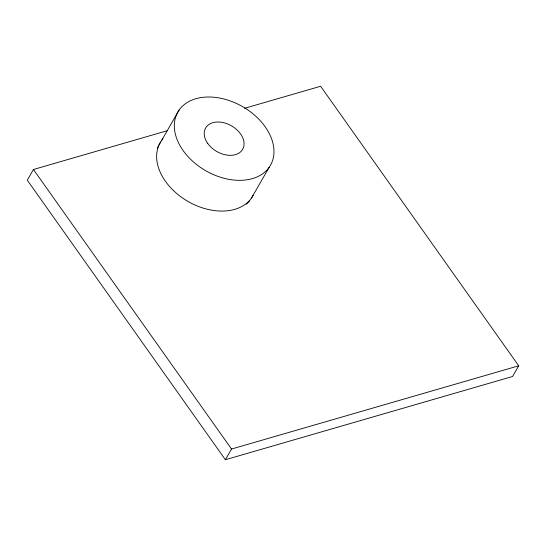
<?xml version="1.0" encoding="UTF-8"?>
<svg xmlns="http://www.w3.org/2000/svg" width="546" height="546" viewBox="0 0 546 546"><rect width="100%" height="100%" fill="white"/><g stroke="black" fill="none" stroke-linecap="round" stroke-linejoin="round"><path stroke-width="0.82" d="M167.622 130.61L33.449 169.499L27.3 180.194L225.382 459.732L512.551 376.501L518.7 365.806L320.618 86.268L244.526 108.32M161.445 140.779L179.122 110.033M251.481 198.055L269.164 167.308A53.412 36.971 29.9 0 0 220.147 98.137A53.412 36.971 29.9 0 0 183.122 150.559A53.412 36.971 29.9 0 0 269.164 167.308M225.382 459.732L231.531 449.037L518.7 365.806M33.449 169.499L231.531 449.037M253.167 195.318A53.412 36.971 29.9 0 1 185.579 199.993A53.412 36.971 29.9 0 1 162.933 138.868M249.74 200.675A53.412 36.971 29.9 0 1 246.307 204.218M157.364 148.58A53.412 36.971 29.9 0 1 160.674 142.11M207.733 143.427A21.362 14.79 29.9 0 0 242.151 150.123A21.362 14.79 29.9 0 0 222.543 122.454A21.362 14.79 29.9 0 0 207.733 143.427"/></g></svg>
